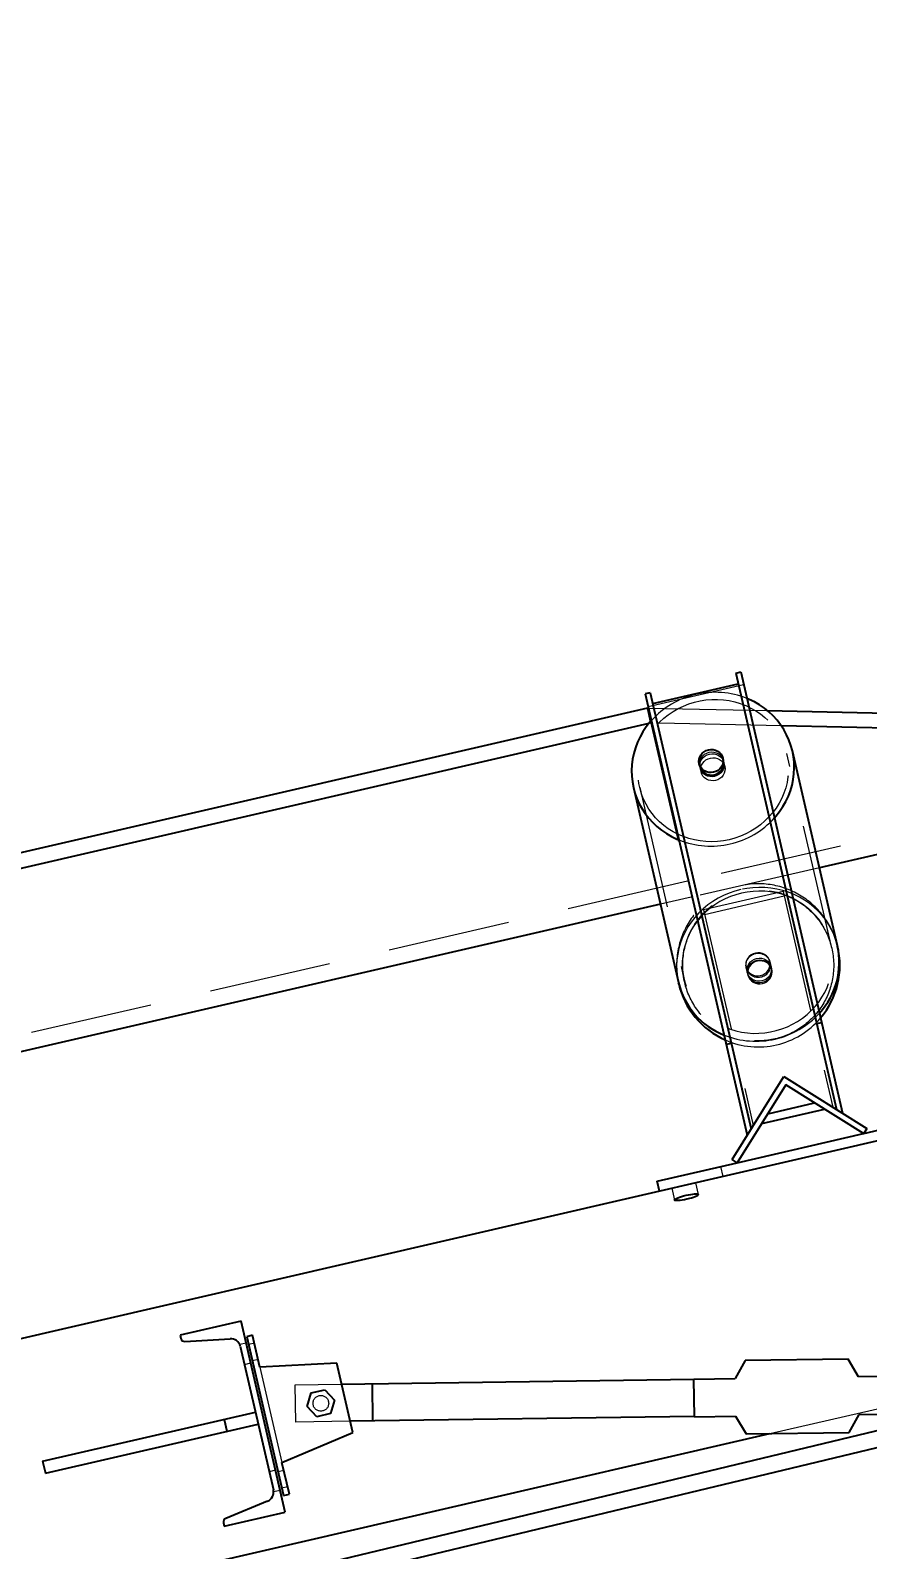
# Model space of a CAD drawing. Header units: millimetres. Extents: x 1293 to 41893, y 1011 to 26911.
# Drawn here: x 15987 to 16421, y 6142 to 6931 of the extents above; entities that cross this region are included whole.
import ezdxf

# ---------------------------------------------------------------- set-up
doc = ezdxf.new("R2010")
doc.units = ezdxf.units.MM
doc.header["$LTSCALE"] = 50
doc.linetypes.add('HIDDEN', pattern=[1.905, 1.27, -0.635])
doc.layers.add('CAPA_1', color=7, linetype='Continuous')
doc.styles.add('SLDTEXTSTYLE0', font='TXT', dxfattribs={"width": 0.75})
doc.dimstyles.new('SLDDIMSTYLE0', dxfattribs={"dimtxt": 100, "dimasz": 100, "dimexe": 0, "dimexo": 0.0625, "dimgap": 25, "dimtad": 2, "dimdec": 0, "dimlfac": 1.5, "dimrnd": 1e-09, "dimzin": 12, "dimdsep": 46, "dimtxsty": 'SLDTEXTSTYLE0', "dimsah": 1, "dimcen": 0.09, "dimadec": 0, "dimazin": 3, "dimtfac": 1, "dimtdec": 0, "dimtofl": 0, "dimtmove": 0, "dimatfit": 3, "dimfxl": 1, "dimfrac": 2, "dimtolj": 1, "dimtzin": 12, "dimarcsym": 0})
doc.dimstyles.new('SLDDIMSTYLE1', dxfattribs={"dimtxt": 100, "dimasz": 100, "dimexe": 0, "dimexo": 0.0625, "dimgap": 25, "dimtad": 2, "dimdec": 4, "dimlfac": 75, "dimzin": 12, "dimdsep": 46, "dimtxsty": 'SLDTEXTSTYLE0', "dimsah": 1, "dimcen": 0.09, "dimadec": 0, "dimazin": 3, "dimtfac": 1, "dimtdec": 0, "dimtofl": 0, "dimtmove": 0, "dimatfit": 3, "dimfxl": 1, "dimfrac": 2, "dimtolj": 1, "dimtzin": 12, "dimarcsym": 0})

# ---------------------------------------------------------------- blocks, each defined once
blk = doc.blocks.new('_D_3')
at = {"layer": 'CAPA_1', "transparency": 16777216}
blk.add_arc((9899.27, 4708.49), 5214.32, 0, 13, dxfattribs=at)
for points in [[(14979.94, 5881.46), (14986.48, 5780.49), (15016.52, 5787.13)], [(15113.58, 4708.49), (15128.01, 4808.64), (15097.24, 4808.34)]]:
    blk.add_solid(points, dxfattribs=at)
at = {"layer": 'CAPA_1', "transparency": 16777216, "insert": (15196.76, 5413.27), "char_height": 100, "attachment_point": 1, "rotation": 276.5, "style": 'SLDTEXTSTYLE0'}
blk.add_mtext('13°', dxfattribs=at)
blk = doc.blocks.new('_D_5')
at = {"layer": 'CAPA_1', "transparency": 16777216}
for p, q in [((11574.4, 7831.18), (17588.06, 7831.18)), ((17538.06, 7831.18), (17538.06, 4708.49)), ((16485.16, 4708.49), (17588.06, 4708.49))]:
    blk.add_line(p, q, dxfattribs=at)
for points in [[(17538.06, 7831.18), (17522.68, 7731.18), (17553.45, 7731.18)], [(17538.06, 4708.49), (17553.45, 4808.49), (17522.68, 4808.49)]]:
    blk.add_solid(points, dxfattribs=at)
at = {"layer": 'CAPA_1', "transparency": 16777216, "insert": (17409.15, 6122.06), "char_height": 100, "attachment_point": 1, "rotation": 90, "style": 'SLDTEXTSTYLE0'}
blk.add_mtext('4684', dxfattribs=at)
blk = doc.blocks.new('_D_14')
at = {"layer": 'CAPA_1', "transparency": 16777216}
for p, q in [((14179.91, 6343.65), (14179.91, 7568.73)), ((16745.16, 6492), (16745.16, 7568.73)), ((14179.91, 7518.73), (16745.16, 7518.73))]:
    blk.add_line(p, q, dxfattribs=at)
for points in [[(14179.91, 7518.73), (14279.91, 7503.34), (14279.91, 7534.11)], [(16745.16, 7518.73), (16645.16, 7534.11), (16645.16, 7503.34)]]:
    blk.add_solid(points, dxfattribs=at)
at = {"layer": 'CAPA_1', "transparency": 16777216, "insert": (15314.76, 7647.63), "char_height": 100, "attachment_point": 1, "style": 'SLDTEXTSTYLE0'}
blk.add_mtext('3848', dxfattribs=at)
blk = doc.blocks.new('_D_15')
at = {"layer": 'CAPA_1', "transparency": 16777216}
for p, q in [((6530.12, 8742.38), (6530.12, 9415.65)), ((16745.16, 6492), (16745.16, 9415.65)), ((6530.12, 9365.65), (16745.16, 9365.65))]:
    blk.add_line(p, q, dxfattribs=at)
for points in [[(6530.12, 9365.65), (6630.12, 9350.26), (6630.12, 9381.03)], [(16745.16, 9365.65), (16645.16, 9381.03), (16645.16, 9350.26)]]:
    blk.add_solid(points, dxfattribs=at)
at = {"layer": 'CAPA_1', "transparency": 16777216, "insert": (11452.92, 9494.55), "char_height": 100, "attachment_point": 1, "style": 'SLDTEXTSTYLE0'}
blk.add_mtext('15323', dxfattribs=at)

msp = doc.modelspace()

# ---------------------------------------------------------------- linework, layer by layer
at = {"color": 1, "linetype": 'HIDDEN', "lineweight": 18}
for p, q in [((16307.4632456, 6579.8845573), (16356.9612448, 6591.3120709)), ((16307.6802506, 6578.944605), (16369.2686197, 6577.6845366)), ((16308.8718943, 6571.2046907), (16307.7713894, 6570.9506192)), ((16308.7107614, 6571.902634), (16329.7169067, 6480.9150224)), ((16376.5903468, 6569.7306929), (16308.8718943, 6571.2046907)), ((16685.8120545, 6571.2082099), (16327.8123211, 6489.1646889)), ((16402.3387315, 6455.9220353), (16379.3766475, 6555.3817481)), ((16334.391678, 6547.9297907), (16334.8718381, 6545.8499885)), ((16347.246338, 6548.7068669), (16346.7661778, 6550.7866691)), ((16303.0672319, 6537.7643313), (16326.0293159, 6438.3046186)), ((16396.3041293, 6496.1749505), (16329.7169067, 6480.9150224)), ((16327.8123211, 6489.1646889), (11124.0071077, 5287.7715924)), ((16329.7169067, 6480.9150224), (16313.7827082, 6477.2363228)), ((16377.4146362, 6483.899791), (16336.1663035, 6474.3768631)), ((16378.0098192, 6481.3217702), (16336.7614865, 6471.7988423)), ((16377.4146362, 6483.899791), (16403.2568318, 6371.9649445)), ((16336.1663035, 6474.3768631), (16362.008499, 6362.4420165)), ((16358.2410513, 6444.6268057), (16358.8924579, 6441.8052535)), ((16359.0960225, 6440.9235185), (16359.2181612, 6440.3944775)), ((16371.2669577, 6444.6621319), (16370.6155511, 6447.4836841)), ((16371.592661, 6443.2513559), (16371.4705223, 6443.7803969)), ((16419.269551, 6358.2151955), (16419.2195793, 6358.2464213)), ((16419.3007768, 6358.2651673), (16419.269551, 6358.2151955)), ((16346.3987365, 6335.9607832), (16345.1989976, 6341.1574235)), ((16353.6438555, 6343.0643099), (16353.5938838, 6343.0955357)), ((16353.6750813, 6343.1142816), (16353.6438555, 6343.0643099)), ((16333.5259539, 6326.5936521), (16332.1242151, 6332.6652502)), ((16319.7497152, 6329.8083718), (16321.1514541, 6323.7367737)), ((16098.8993782, 6249.4944141), (16095.5330736, 6248.7172415)), ((16103.1923149, 6249.3993448), (16100.1894363, 6248.7060757)), ((16097.9802436, 6238.4204967), (16101.2801102, 6239.182331)), ((16102.0940219, 6240.4564091), (16105.0969005, 6241.1496783)), ((16106.0491933, 6237.024845), (16117.4767068, 6187.5268457)), ((16148.4331963, 6227.9284791), (16124.1433792, 6227.5823573)), ((16370.5921164, 6202.5162686), (16502.5194342, 6232.9740898)), ((16124.1433792, 6227.5823573), (16124.4148078, 6208.5342911)), ((16130.4894836, 6216.5992063), (16135.4901331, 6211.2366661)), ((16152.8172592, 6208.9390165), (16124.4148078, 6208.5342911)), ((16114.136063, 6183.4970818), (16110.8361963, 6182.7352475)), ((16118.4289996, 6183.4020124), (16115.426121, 6182.7087433)), ((16113.1504903, 6172.4078259), (16116.5167949, 6173.1849986)), ((16117.3307066, 6174.4590767), (16120.3335852, 6175.1523459))]:
    msp.add_line(p, q, dxfattribs=at)
at = {"color": 7, "linetype": 'Continuous', "lineweight": 25}
for p, q in [((16309.8377018, 6581.3614754), (16354.1796595, 6591.5986229)), ((16352.8973629, 6597.1528594), (16355.4753837, 6597.7480424)), ((16352.8973629, 6597.1528594), (16405.160754, 6370.7752418)), ((16355.4753837, 6597.7480424), (16408.3339578, 6368.792404)), ((16308.5554052, 6586.9157119), (16305.9773845, 6586.3205289)), ((16305.9773845, 6586.3205289), (16358.8359585, 6357.3648905)), ((16308.5554052, 6586.9157119), (16360.8187963, 6360.5380942)), ((16307.0821692, 6578.9568415), (15837.4812686, 6470.540931)), ((16307.0821692, 6578.9568415), (16308.7107614, 6571.902634)), ((16307.0821692, 6578.9568415), (16307.6802506, 6578.944605)), ((16369.2686197, 6577.6845366), (16578.4952224, 6573.4038608)), ((16307.7713894, 6570.9506192), (15840.9366331, 6463.1733234)), ((16578.4952224, 6565.335918), (16376.5903468, 6569.7306929)), ((16346.5626132, 6551.6684041), (16346.269228, 6552.9391951)), ((16405.6766339, 6455.5781728), (16382.3074208, 6556.8013557)), ((16333.8947282, 6550.0823167), (16334.1881134, 6548.8115257)), ((16299.8107553, 6537.7554998), (16323.1799684, 6436.5323169)), ((16578.4952224, 6537.9280508), (16396.3041293, 6496.1749505)), ((16313.7827082, 6477.2363228), (15876.6153392, 6376.3082831)), ((16323.3056362, 6435.9879901), (16323.2418064, 6436.2688219)), ((16394.893361, 6415.2482073), (16397.4713817, 6415.8433902)), ((16350.5514033, 6405.0110597), (16347.9733825, 6404.4158767)), ((16578.4952224, 6389.544479), (14284.393483, 5859.9093602)), ((16350.9513028, 6344.7468036), (16377.8712014, 6387.8276469)), ((16377.8712014, 6387.8276469), (16420.9520447, 6360.9077483)), ((16378.8812604, 6383.4526005), (16353.6750813, 6343.1142816)), ((16419.2195793, 6358.2464213), (16378.8812604, 6383.4526005)), ((16366.3835454, 6363.4520756), (16398.8817854, 6370.9548854)), ((16369.5560859, 6368.5292016), (16393.8046593, 6374.1274259)), ((16419.3007768, 6358.2651673), (16460.6943292, 6367.8216218)), ((16353.6750813, 6343.1142816), (16419.2195793, 6358.2464213)), ((16420.9520447, 6360.9077483), (16419.3007768, 6358.2651673)), ((16312.2003314, 6333.5390812), (16353.5938838, 6343.0955357)), ((16353.5938838, 6343.0955357), (16350.9513028, 6344.7468036)), ((16313.4000703, 6328.3424408), (16312.2003314, 6333.5390812)), ((16096.280573, 6260.8377056), (16064.6018535, 6253.524097)), ((16119.1356001, 6161.8417071), (16096.280573, 6260.8377056)), ((16064.6018535, 6253.524097), (16064.9751605, 6251.9071264)), ((16067.0804409, 6250.3360975), (16090.5381163, 6251.786036)), ((16102.2400221, 6253.5241781), (16099.2371435, 6252.8309089)), ((16099.2371435, 6252.8309089), (16118.2829994, 6170.3342435)), ((16106.0491933, 6237.024845), (16102.2400221, 6253.5241781)), ((16095.8013172, 6247.8584639), (16113.0151227, 6173.2972803)), ((16145.8515545, 6239.1107984), (16106.0491933, 6237.024845)), ((16154.1652539, 6203.10021), (16145.8515545, 6239.1107984)), ((16357.779913, 6240.4375669), (16352.5599373, 6231.0912428)), ((16411.1788632, 6241.1984841), (16357.779913, 6240.4375669)), ((16416.6630295, 6232.0046905), (16411.1788632, 6241.1984841)), ((16331.1958589, 6230.532786), (16148.4331963, 6227.9284791)), ((16164.2078118, 6228.1532621), (16164.4792404, 6209.1051959)), ((16331.1922399, 6230.7867602), (16352.5599373, 6231.0912428)), ((16331.4709066, 6211.2307456), (16331.1922399, 6230.7867602)), ((16438.0307268, 6232.309173), (16416.6630295, 6232.0046905)), ((16130.4894836, 6216.5992063), (16132.6332548, 6223.6111659)), ((16132.6332548, 6223.6111659), (16139.7776756, 6225.2605854)), ((16139.7776756, 6225.2605854), (16144.7783251, 6219.8980452)), ((15734.6075886, 6029.2665257), (16503.4019413, 6213.9347312)), ((15735.3953715, 6038.1629125), (16464.8670707, 6213.3856222)), ((15993.265393, 6188.1770442), (16103.6940004, 6213.6714971)), ((16135.4901331, 6211.2366661), (16130.4894836, 6216.5992063)), ((16142.6345539, 6212.8860856), (16135.4901331, 6211.2366661)), ((16144.7783251, 6219.8980452), (16142.6345539, 6212.8860856)), ((16411.7217204, 6203.1023517), (16416.9416961, 6212.4486758)), ((16416.9416961, 6212.4486758), (16438.3093935, 6212.7531584)), ((15994.6938322, 6181.9897943), (16105.1224396, 6207.4842472)), ((16087.4544993, 6209.9223128), (16088.8829385, 6203.7350629)), ((16331.4672875, 6211.4847198), (16152.8172592, 6208.9390165)), ((16331.4709066, 6211.2307456), (16352.838604, 6211.5352281)), ((16352.838604, 6211.5352281), (16358.3227702, 6202.3414345)), ((14284.393483, 5720.8793637), (16370.5921164, 6202.5162686)), ((16117.4767068, 6187.5268457), (16154.1652539, 6203.10021)), ((16358.3227702, 6202.3414345), (16411.7217204, 6203.1023517)), ((15993.265393, 6188.1770442), (15994.6938322, 6181.9897943)), ((16121.285878, 6171.0275126), (16117.4767068, 6187.5268457)), ((16110.0063234, 6167.4599665), (16088.2870932, 6158.4799945)), ((16118.2829994, 6170.3342435), (16121.285878, 6171.0275126)), ((16087.4568806, 6154.5280984), (16119.1356001, 6161.8417071)), ((16087.0835735, 6156.145069), (16087.4568806, 6154.5280984))]:
    msp.add_line(p, q, dxfattribs=at)
at = {"color": 1, "linetype": 'HIDDEN', "lineweight": 18, "flags": 128}
for points in [[(16349.499418, 6510.7193423), (16346.5178264, 6510.1445484), (16343.5043848, 6509.7888397), (16340.4772163, 6509.6543554), (16337.4545267, 6509.7419045), (16334.4544947, 6510.0509604), (16331.4951629, 6510.5796644), (16328.5943291, 6511.3248367), (16325.7694392, 6512.2819959), (16323.0374825, 6513.4453855), (16320.4148893, 6514.8080087), (16317.9174321, 6516.3616705), (16315.5601309, 6518.097027), (16313.3571629, 6520.0036416), (16311.321777, 6522.0700477), (16309.4662141, 6524.2838177), (16307.8016339, 6526.6316377), (16306.3380474, 6529.0993877), (16305.0842567, 6531.6722262), (16304.0478023, 6534.33468), (16303.2349175, 6537.0707367), (16302.6504911, 6539.8639414), (16302.298038, 6542.6974954), (16302.1796777, 6545.5543573), (16302.2961223, 6548.4173458), (16302.6466713, 6551.2692423), (16303.2292165, 6554.0928954), (16304.0402544, 6556.8713232), (16305.0749073, 6559.5878158), (16306.3269527, 6562.2260361), (16307.7888607, 6564.7701174), (16309.4518392, 6567.2047594), (16311.3058868, 6569.5153197), (16313.339853, 6571.6879025), (16315.5415054, 6573.7094415), (16317.897603, 6575.5677791), (16320.3939759, 6577.2517388), (16323.0156105, 6578.7511933), (16325.7467402, 6580.0571245), (16328.5709396, 6581.1616786), (16331.4712236, 6582.0582124), (16334.4301495, 6582.7413343), (16337.429922, 6583.2069358), (16340.4525002, 6583.4522167), (16343.4797059, 6583.475702), (16346.4933331, 6583.2772502), (16349.4752575, 6582.8580551), (16352.4075455, 6582.2206375), (16355.272562, 6581.3688312), (16358.0530764, 6580.3077588), (16360.7323663, 6579.0438019), (16363.2943182, 6577.584562), (16365.7235243, 6575.9388151), (16368.0053749, 6574.116459), (16370.1261468, 6572.1284536), (16372.0730854, 6569.9867549), (16373.8344816, 6567.7042433), (16375.3997421, 6565.2946462), (16376.7594533, 6562.7724552), (16377.9054377, 6560.152839), (16378.8308032, 6557.4515522), (16379.5299846, 6554.6848408), (16379.9987769, 6551.8693441), (16380.2343608, 6549.0219948), (16380.2353193, 6546.1599172), (16380.0016468, 6543.3003241), (16379.5347486, 6540.4604135), (16378.8374326, 6537.657265), (16377.9138927, 6534.907737), (16376.769683, 6532.2283656), (16375.411685, 6529.6352646), (16373.8480659, 6527.1440295), (16372.0882294, 6524.7696427), (16370.1427593, 6522.5263841), (16368.0233561, 6520.4277449), (16365.742766, 6518.4863466), (16363.3147048, 6516.7138649), (16360.7537751, 6515.1209599), (16358.0753786, 6513.7172113), (16355.2956236, 6512.5110616), (16352.4312278, 6511.5097647), (16349.499418, 6510.7193423)], [(16334.1881134, 6548.8115257), (16334.0451312, 6549.97325), (16334.1454162, 6551.1452239), (16334.4851146, 6552.2824093), (16335.0511719, 6553.3411047), (16335.821835, 6554.280625), (16336.7674876, 6555.064865), (16337.8517888, 6555.6636868), (16339.0330696, 6556.054078), (16340.2659339, 6556.2210361), (16341.5030036, 6556.158145), (16342.6967387, 6555.8678216), (16343.8012647, 6555.3612227), (16344.7741351, 6554.6578169), (16345.5779633, 6553.7846354), (16346.1818584, 6552.7752342), (16346.5626132, 6551.6684041)], [(16341.9212217, 6543.5441168), (16340.6883573, 6543.3771587), (16339.4512876, 6543.4400498), (16338.2575525, 6543.7303732), (16337.1530266, 6544.236972), (16336.1801561, 6544.9403779), (16335.3763279, 6545.8135594), (16334.7724328, 6546.8229605), (16334.391678, 6547.9297907), (16334.2486957, 6549.0915149), (16334.3489808, 6550.2634889), (16334.6886792, 6551.4006742), (16335.2547365, 6552.4593696), (16336.0253995, 6553.3988899), (16336.9710521, 6554.1831299), (16338.0553534, 6554.7819517), (16339.2366341, 6555.1723429), (16340.4694985, 6555.3393011), (16341.7065682, 6555.27641), (16342.9003033, 6554.9860865), (16344.0048292, 6554.4794877), (16344.9776997, 6553.7760818), (16345.7815279, 6552.9029004), (16346.385423, 6551.8934992), (16346.7661778, 6550.7866691), (16346.9091601, 6549.6249448), (16346.808875, 6548.4529708), (16346.4691766, 6547.3157855), (16345.9031193, 6546.2570901), (16345.1324563, 6545.3175698), (16344.1868037, 6544.5333298), (16343.1025025, 6543.934508), (16341.9212217, 6543.5441168)], [(16342.4013818, 6541.4643146), (16341.1685175, 6541.2973565), (16339.9314478, 6541.3602476), (16338.7377127, 6541.6505711), (16337.6331867, 6542.1571699), (16336.6603162, 6542.8605758), (16335.8564881, 6543.7337572), (16335.2525929, 6544.7431584), (16334.8718381, 6545.8499885), (16334.7288559, 6547.0117128), (16334.8291409, 6548.1836867), (16335.1688393, 6549.3208721), (16335.7348967, 6550.3795675), (16336.5055597, 6551.3190878), (16337.4512123, 6552.1033278), (16338.5355135, 6552.7021496), (16339.7167943, 6553.0925408), (16340.9496587, 6553.2594989), (16342.1867283, 6553.1966078), (16343.3804634, 6552.9062844), (16344.4849894, 6552.3996856), (16345.4578599, 6551.6962797), (16346.261688, 6550.8230982), (16346.8655832, 6549.8136971), (16347.246338, 6548.7068669), (16347.3893202, 6547.5451427), (16347.2890352, 6546.3731687), (16346.9493368, 6545.2359834), (16346.3832795, 6544.177288), (16345.6126164, 6543.2377677), (16344.6669638, 6542.4535277), (16343.5826626, 6541.8547059), (16342.4013818, 6541.4643146)], [(16355.479676, 6484.8159988), (16352.4222064, 6483.9959666), (16349.4318798, 6482.9637544), (16346.5254192, 6481.7251349), (16343.7190788, 6480.2870349), (16341.0285528, 6478.6574969), (16338.4688877, 6476.8456338), (16336.0543981, 6474.8615784), (16333.7985869, 6472.7164263), (16331.7140695, 6470.4221741), (16329.8125034, 6467.9916521), (16328.1045228, 6465.4384528), (16326.5996795, 6462.7768548), (16325.3063893, 6460.0217427), (16324.2318846, 6457.1885243), (16323.3821746, 6454.2930441), (16322.7620112, 6451.3514948), (16322.3748626, 6448.3803267), (16322.2228938, 6445.3961558), (16322.3069549, 6442.4156707), (16322.6265755, 6439.4555397), (16323.1799684, 6436.5323169)], [(16355.9065454, 6482.9670243), (16352.9747356, 6482.176602), (16350.1103398, 6481.175305), (16347.3305848, 6479.9691553), (16344.6521883, 6478.5654067), (16342.0912586, 6476.9725017), (16339.6631974, 6475.2000201), (16337.3826073, 6473.2586218), (16335.2632041, 6471.1599826), (16333.3177341, 6468.916724), (16331.5578975, 6466.5423372), (16329.9942784, 6464.051102), (16328.6362804, 6461.4580011), (16327.4920707, 6458.7786296), (16326.5685308, 6456.0291016), (16325.8712148, 6453.2259531), (16325.4043166, 6450.3860425), (16325.1706441, 6447.5264495), (16325.1716026, 6444.6643718), (16325.4071865, 6441.8170225), (16325.8759788, 6439.0015258), (16326.5751602, 6436.2348144), (16327.5005257, 6433.5335277), (16328.6465101, 6430.9139114), (16330.0062213, 6428.3917204), (16331.5714818, 6425.9821233), (16333.332878, 6423.6996117), (16335.2798166, 6421.557913), (16337.4005885, 6419.5699076), (16339.6824391, 6417.7475515), (16342.1116452, 6416.1018046), (16344.6735971, 6414.6425647), (16347.352887, 6413.3786078), (16350.1334014, 6412.3175355), (16352.9984179, 6411.4657291), (16355.9307059, 6410.8283116), (16358.9126303, 6410.4091164), (16361.9262575, 6410.2106647), (16364.9534632, 6410.2341499), (16367.9760414, 6410.4794308), (16370.9758139, 6410.9450323), (16373.9347398, 6411.6281542), (16376.8350238, 6412.5246881), (16379.6592232, 6413.6292421), (16382.3903529, 6414.9351733), (16385.0119876, 6416.4346278), (16387.5083604, 6418.1185876), (16389.864458, 6419.9769251), (16392.0661104, 6421.9984641), (16394.1000766, 6424.1710469), (16395.9541242, 6426.4816073), (16397.6171027, 6428.9162492), (16399.0790107, 6431.4603305), (16400.3310561, 6434.0985508), (16401.365709, 6436.8150435), (16402.1767469, 6439.5934712), (16402.7592921, 6442.4171243), (16403.1098411, 6445.2690209), (16403.2262857, 6448.1320093), (16403.1079254, 6450.9888713), (16402.7554723, 6453.8224253), (16402.1710459, 6456.6156299), (16401.3581611, 6459.3516867), (16400.3217067, 6462.0141404), (16399.067916, 6464.586979), (16397.6043295, 6467.0547289), (16395.9397493, 6469.4025489), (16394.0841864, 6471.6163189), (16392.0488005, 6473.682725), (16389.8458325, 6475.5893396), (16387.4885313, 6477.3246962), (16384.9910741, 6478.878358), (16382.3684809, 6480.2409812), (16379.6365242, 6481.4043707), (16376.8116343, 6482.3615299), (16373.9108005, 6483.1067023), (16370.9514687, 6483.6354062), (16367.9514368, 6483.9444621), (16364.9287471, 6484.0320112), (16361.9015786, 6483.897527), (16358.888137, 6483.5418182), (16355.9065454, 6482.9670243)], [(16405.6766339, 6455.5781728), (16404.8925636, 6458.4481396), (16403.8822008, 6461.2488002), (16402.6511957, 6463.9644923), (16401.2064327, 6466.5800287), (16399.5559914, 6469.0807821), (16397.7091019, 6471.4527673), (16395.6760926, 6473.6827194), (16393.468333, 6475.7581673), (16391.0981698, 6477.6675045), (16388.5788578, 6479.4000531), (16385.9244862, 6480.9461241), (16383.1498991, 6482.297071), (16380.2706133, 6483.445339), (16377.3027309, 6484.3845064), (16374.2628494, 6485.109321), (16371.1679691, 6485.6157294), (16368.0353979, 6485.9008995), (16364.8826543, 6485.9632366), (16361.7273698, 6485.8023919), (16358.58719, 6485.4192651), (16355.479676, 6484.8159988)], [(16363.0860074, 6451.869358), (16361.9047266, 6451.4789667), (16360.8204254, 6450.8801449), (16359.8747728, 6450.0959049), (16359.1041098, 6449.1563846), (16358.5380524, 6448.0976893), (16358.198354, 6446.9605039), (16358.098069, 6445.7885299), (16358.2410513, 6444.6268057), (16358.6218061, 6443.5199755), (16359.2257012, 6442.5105744), (16360.0295294, 6441.6373929), (16361.0023998, 6440.933987), (16362.1069258, 6440.4273882), (16363.3006609, 6440.1370648), (16364.5377306, 6440.0741737), (16365.770595, 6440.2411318), (16366.9518757, 6440.631523), (16368.036177, 6441.2303448), (16368.9818295, 6442.0145848), (16369.7524926, 6442.9541051), (16370.3185499, 6444.0128005), (16370.6582483, 6445.1499859), (16370.7585333, 6446.3219598), (16370.6155511, 6447.4836841), (16370.2347963, 6448.5905142), (16369.6309011, 6449.5999154), (16368.827073, 6450.4730968), (16367.8542025, 6451.1765027), (16366.7496766, 6451.6831015), (16365.5559415, 6451.973425), (16364.3188718, 6452.0363161), (16363.0860074, 6451.869358)], [(16363.737414, 6449.0478058), (16364.9702784, 6449.2147639), (16366.2073481, 6449.1518728), (16367.4010832, 6448.8615494), (16368.5056092, 6448.3549506), (16369.4784796, 6447.6515447), (16370.2823078, 6446.7783632), (16370.8862029, 6445.7689621), (16371.2669577, 6444.6621319), (16371.40994, 6443.5004077), (16371.309655, 6442.3284337), (16370.9699566, 6441.1912484), (16370.4038992, 6440.132553), (16369.6332362, 6439.1930327), (16368.6875836, 6438.4087927), (16367.6032824, 6437.8099709), (16366.4220016, 6437.4195797), (16365.1891372, 6437.2526216), (16363.9520675, 6437.3155127), (16362.7583324, 6437.6058361), (16361.6538065, 6438.1124349), (16360.680936, 6438.8158408), (16359.8771079, 6439.6890223), (16359.2732127, 6440.6984234), (16358.8924579, 6441.8052535), (16358.7494757, 6442.9669778), (16358.8497607, 6444.1389518), (16359.1894591, 6445.2761371), (16359.7555164, 6446.3348325), (16360.5261795, 6447.2743528), (16361.471832, 6448.0585928), (16362.5561333, 6448.6574146), (16363.737414, 6449.0478058)], [(16363.9409786, 6448.1660708), (16365.173843, 6448.3330289), (16366.4109127, 6448.2701378), (16367.6046478, 6447.9798144), (16368.7091737, 6447.4732155), (16369.6820442, 6446.7698096), (16370.4858724, 6445.8966282), (16371.0897675, 6444.887227), (16371.4705223, 6443.7803969), (16371.6135046, 6442.6186726), (16371.5132195, 6441.4466987), (16371.1735211, 6440.3095133), (16370.6074638, 6439.250818), (16369.8368007, 6438.3112976), (16368.8911482, 6437.5270576), (16367.8068469, 6436.9282358), (16366.6255662, 6436.5378446), (16365.3927018, 6436.3708865), (16364.1556321, 6436.4337776), (16362.961897, 6436.7241011), (16361.8573711, 6437.2306999), (16360.8845006, 6437.9341058), (16360.0806724, 6438.8072872), (16359.4767773, 6439.8166884), (16359.0960225, 6440.9235185), (16358.9530402, 6442.0852428), (16359.0533252, 6443.2572167), (16359.3930236, 6444.3944021), (16359.959081, 6445.4530974), (16360.729744, 6446.3926178), (16361.6753966, 6447.1768578), (16362.7596978, 6447.7756796), (16363.9409786, 6448.1660708)], [(16364.0631174, 6447.6370298), (16362.8818366, 6447.2466385), (16361.7975354, 6446.6478167), (16360.8518828, 6445.8635767), (16360.0812197, 6444.9240564), (16359.5151624, 6443.8653611), (16359.175464, 6442.7281757), (16359.075179, 6441.5562017), (16359.2181612, 6440.3944775), (16359.598916, 6439.2876473), (16360.2028112, 6438.2782462), (16361.0066393, 6437.4050647), (16361.9795098, 6436.7016588), (16363.0840357, 6436.19506), (16364.2777708, 6435.9047366), (16365.5148405, 6435.8418455), (16366.7477049, 6436.0088036), (16367.9289857, 6436.3991948), (16369.0132869, 6436.9980166), (16369.9589395, 6437.7822566), (16370.7296025, 6438.7217769), (16371.2956599, 6439.7804723), (16371.6353583, 6440.9176577), (16371.7356433, 6442.0896316), (16371.592661, 6443.2513559), (16371.2119063, 6444.358186), (16370.6080111, 6445.3675872), (16369.804183, 6446.2407686), (16368.8313125, 6446.9441745), (16367.7267865, 6447.4507733), (16366.5330514, 6447.7410968), (16365.2959817, 6447.8039879), (16364.0631174, 6447.6370298)]]:
    msp.add_lwpolyline(points, dxfattribs=at)
at = {"color": 7, "linetype": 'Continuous', "lineweight": 25, "flags": 128}
for points in [[(16372.9669878, 6521.9835814), (16373.7733197, 6522.9114985), (16375.6748859, 6525.3420205), (16377.3828664, 6527.8952198), (16378.8877097, 6530.5568179), (16380.181, 6533.3119299), (16381.2555046, 6536.1451483), (16382.1052146, 6539.0406285), (16382.7253781, 6541.9821779), (16383.1125267, 6544.953346), (16383.2644954, 6547.9375169), (16383.1804344, 6550.9180019), (16382.8608137, 6553.8781329), (16382.3074208, 6556.8013557), (16381.5233505, 6559.6713224), (16380.5129876, 6562.4719831), (16379.2819826, 6565.1876752), (16377.8372195, 6567.8032115), (16376.1867783, 6570.3039649), (16374.3398888, 6572.6759502), (16372.3068795, 6574.9059022), (16370.0991199, 6576.9813502), (16367.7289567, 6578.8906874), (16365.2096447, 6580.623236), (16362.5552731, 6582.1693069), (16359.780686, 6583.5202539), (16358.6491876, 6584.0007876)], [(16309.1511883, 6572.5732741), (16308.3448564, 6571.6453569), (16306.4432902, 6569.2148349), (16304.7353097, 6566.6616357), (16303.2304664, 6564.0000376), (16301.9371761, 6561.2449255), (16300.8626715, 6558.4117071), (16300.0129615, 6555.5162269), (16299.3927981, 6552.5746776), (16299.0056494, 6549.6035095), (16298.8536807, 6546.6193386), (16298.9377417, 6543.6388536), (16299.2573624, 6540.6787226), (16299.8107553, 6537.7554998), (16300.5948256, 6534.885533), (16301.6051885, 6532.0848724), (16302.8361936, 6529.3691803), (16304.2809566, 6526.753644), (16305.9313978, 6524.2528905), (16307.7782873, 6521.8809053), (16309.8112966, 6519.6509532), (16312.0190562, 6517.5755053), (16314.3892194, 6515.6661681), (16316.9085314, 6513.9336195), (16319.5629031, 6512.3875485), (16322.3374901, 6511.0366016), (16323.4689885, 6510.5560678)], [(16341.4242719, 6545.6966429), (16340.1914075, 6545.5296847), (16338.9543378, 6545.5925758), (16337.7606027, 6545.8828993), (16336.6560768, 6546.3894981), (16335.6832063, 6547.092904), (16334.8793781, 6547.9660855), (16334.275483, 6548.9754866), (16333.8947282, 6550.0823167), (16333.7517459, 6551.244041), (16333.852031, 6552.416015), (16334.1917294, 6553.5532003), (16334.7577867, 6554.6118957), (16335.5284497, 6555.551416), (16336.4741023, 6556.335656), (16337.5584035, 6556.9344778), (16338.7396843, 6557.324869), (16339.9725487, 6557.4918271), (16341.2096184, 6557.428936), (16342.4033535, 6557.1386126), (16343.5078794, 6556.6320138), (16344.4807499, 6555.9286079), (16345.2845781, 6555.0554264), (16345.8884732, 6554.0460253), (16346.269228, 6552.9391951), (16346.4122103, 6551.7774709), (16346.3119252, 6550.6054969), (16345.9722268, 6549.4683116), (16345.4061695, 6548.4096162), (16344.6355065, 6547.4700959), (16343.6898539, 6546.6858559), (16342.6055526, 6546.0870341), (16341.4242719, 6545.6966429)]]:
    msp.add_lwpolyline(points, dxfattribs=at)
at = {"color": 1, "linetype": 'HIDDEN', "lineweight": 18}
for centre, radius in [((16364.5539689, 6445.510918), 39.1583333), ((16364.5539689, 6445.510918), 6.35), ((16137.6339044, 6218.2486258), 4.064)]:
    msp.add_circle(centre, radius, dxfattribs=at)
for centre, radius, start, end in [((16341.894508, 6543.0518037), 44.0867576, 102.8222445448, 137.9620895474), ((16342.1579881, 6543.0735071), 44.1248451, 68.0535696631, 103.1620962448), ((16340.0194868, 6551.7814356), 44.4235291, 248.126319146, 317.873680854), ((16364.5539689, 6445.510918), 42.3333333, 13.3897841686, 192.6102151692), ((16363.3886999, 6450.5582527), 44.4235291, 248.126319146, 317.873680854), ((16364.5539689, 6445.510918), 42.3333333, 246.1301023542, 319.8698976458)]:
    msp.add_arc(centre, radius, start, end, dxfattribs=at)
at = {"color": 7, "linetype": 'Continuous', "lineweight": 25}
for centre, radius, start, end in [((16340.5118511, 6550.474294), 6.1674647, 281.274564585, 11.1637932024), ((16340.1499658, 6550.3907462), 6.1674647, 194.8362067977, 284.7254354149), ((16367.523163, 6447.1517121), 39.0729137, 317.5118614799, 12.4542452121), ((16364.5539689, 6445.510918), 42.3333333, 319.8698976458, 13.3897841686), ((16361.204373, 6445.7174235), 39.118046, 193.5801191625, 248.4537741456), ((16364.5539689, 6445.510918), 42.3333333, 193, 246.1301023542), ((16066.9550805, 6252.3642269), 2.032, 193, 273.537), ((16090.8515172, 6246.7157126), 5.08, 13, 93.537), ((16108.0653228, 6172.154529), 5.08, 292.463, 13), ((16089.0634935, 6156.6021695), 2.032, 112.463, 193)]:
    msp.add_arc(centre, radius, start, end, dxfattribs=at)
msp.add_ellipse((16327.338704, 6325.1652129), major_axis=(6.1872499, 1.4284392), ratio=0.166678825, dxfattribs=at)

# ---------------------------------------------------------------- dimensions: what is measured, and where the dimension line sits
at = {"layer": 'CAPA_1'}
for base, p1, picture, middle in [((16745.1618891, 9365.6463094), (6530.1246702, 8678.8772747), '_D_15', (11637.6432797, 9365.6463094)), ((16745.1618891, 7518.725443), (14179.9148163, 6280.1529069), '_D_14', (15462.5383527, 7518.725443))]:
    dim = msp.add_linear_dim(base=base, p1=p1, p2=(16745.1618891, 6428.5014528), dimstyle='SLDDIMSTYLE0', dxfattribs=at)
    dim.commit()
    dim.dimension.update_dxf_attribs({"geometry": picture, "text_midpoint": middle, "dimtype": 160})
dim = msp.add_linear_dim(base=(17538.0605071, 4708.4929069), p1=(11510.8968592, 7831.1769069), p2=(16421.6646746, 4708.4929069), angle=90, dimstyle='SLDDIMSTYLE0', dxfattribs=at)
dim.commit()
dim.dimension.update_dxf_attribs({"geometry": '_D_5', "text_midpoint": (17538.0605071, 6269.8349069), "dimtype": 160})
dim = msp.add_angular_dim_2l(base=(15080.062669, 5298.7701303), line1=((16421.6646746, 4708.4929069), (6449.8953906, 4708.4929069)), line2=((16705.6180701, 6279.8631045), (11026.6060803, 4968.759879)), dimstyle='SLDDIMSTYLE1', dxfattribs=at)
dim.commit()
dim.dimension.update_dxf_attribs({"geometry": '_D_3', "text_midpoint": (15080.062669, 5298.7701303), "dimtype": 162})

doc.saveas('drawing.dxf')
